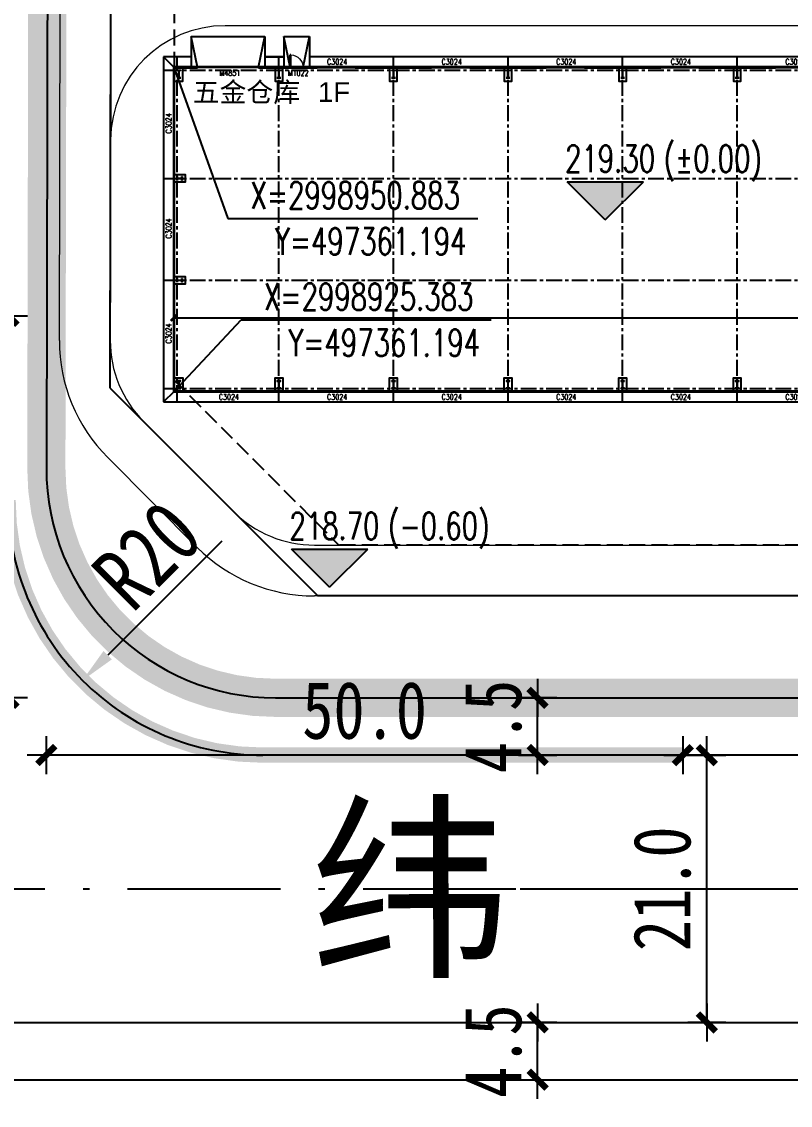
# Model space of a CAD drawing. Header units: metres. Extents: x 497148 to 498044, y 2998751 to 2999627.
# Drawn here: x 497349.2 to 497409.6, y 2998869.3 to 2998954.4 of the extents above; entities that cross this region are included whole.
import ezdxf

# ---------------------------------------------------------------- set-up
doc = ezdxf.new("R2010")
doc.units = ezdxf.units.M
for name, pattern in [('ACAD_ISO10W100', [18.5, 12, -3, 0.5, -3]), ('CENTER', [2, 1.25, -0.25, 0.25, -0.25]), ('DASH', [0.35, 0.25, -0.1]), ('DASH_6_1', [9, 6, -1, 0, -2]), ('DASHDOT', [1, 0.5, -0.25, 0, -0.25])]:
    doc.linetypes.add(name, pattern=pattern)
for name, color, linetype in [('COLUMN', 9, 'Continuous'), ('DIM_COOR', 3, 'Continuous'), ('DIM_ELEV', 3, 'Continuous'), ('DM-半径', 7, 'Continuous'), ('DM-尺寸标注', 7, 'Continuous'), ('DOTE', 1, 'CENTER'), ('GROUND', 2, 'Continuous'), ('KZ-用地边界', 40, 'DASH_6_1'), ('PUB_DIM', 3, 'Continuous'), ('PUB_TEXT', 7, 'Continuous'), ('PUB_WALL', 9, 'Continuous'), ('RD-中线', 1, 'DASHDOT'), ('RD-侧石线', 5, 'Continuous'), ('RD-红线', 7, 'Continuous'), ('STAIR', 2, 'Continuous'), ('WALL-MOVE', 6, 'Continuous'), ('WINDOW', 4, 'Continuous'), ('WINDOW_TEXT', 7, 'Continuous'), ('图例层', 7, 'Continuous'), ('建筑', 7, 'Continuous'), ('规划路名', 7, 'Continuous')]:
    doc.layers.add(name, color=color, linetype=linetype)
doc.layers.add('道路', color=4, linetype='Continuous', lineweight=15)
doc.styles.add('_TCH_DIM', font='SIMPLEX', dxfattribs={"bigfont": 'GBCBIG'})
doc.styles.add('_TCH_DIM_T3', font='SIMPLEX', dxfattribs={"width": 0.7058823529411765, "bigfont": 'GBCBIG'})
doc.styles.add('_TCH_WINDOW', font='SIMPLEX', dxfattribs={"height": 3.5, "bigfont": 'GBCBIG'})
doc.styles.add('DIMHT', font='simhei.ttf', dxfattribs={"width": 0.8})
doc.styles.add('DIMST', font='SimSun.ttf', dxfattribs={"width": 0.8})
doc.styles.get("Standard").update_dxf_attribs({"font": 'arial.ttf'})
doc.dimstyles.new('_TCH_ARCH_M_M&&1', dxfattribs={"dimtxt": 1.4875, "dimasz": 0.5, "dimexe": 1.25, "dimexo": 1.5, "dimgap": 0.6312500000000001, "dimtad": 1, "dimzin": 0, "dimdsep": 46, "dimtxsty": '_TCH_DIM_T3', "dimblk": 'ARCHTICK', "dimcen": 0.09, "dimclrt": 7, "dimazin": 2, "dimtfac": 1, "dimtix": 1, "dimtmove": 2, "dimatfit": 3, "dimfxl": 0, "dimtolj": 1, "dimtzin": 0, "dimarcsym": 0})
doc.dimstyles.new('ISO-25', dxfattribs={"dimtxt": 2.5, "dimasz": 2.5, "dimexe": 1.25, "dimexo": 0.625, "dimtad": 1, "dimtxsty": 'Standard', "dimcen": 2.5, "dimadec": 0, "dimazin": 0, "dimtfac": 1, "dimtmove": 0, "dimatfit": 3, "dimfxl": 0, "dimarcsym": 0})

# ---------------------------------------------------------------- blocks, each defined once
blk = doc.blocks.new('新块')
at = {"layer": 'RD-中线', "color": 6, "linetype": 'DASHDOT', "ltscale": 80}
blk.add_line((497308.3017978949, 2998886.332702593), (498013.1257463712, 2998886.332702593), dxfattribs=at)
blk.add_line((497308.3017978949, 2998886.332702593), (498013.1257463712, 2998886.332702593), dxfattribs=at)
at = {"layer": 'RD-中线', "color": 6, "linetype": 'ACAD_ISO10W100', "flags": 128}
blk.add_lwpolyline([(497228.0621315954, 2998886.332702593), (497955.0185143865, 2998886.332702593)], dxfattribs=at)
at = {"layer": 'RD-侧石线', "color": 5, "ltscale": 0.1}
blk.add_lwpolyline([(497228.0621315954, 2998875.832687336), (497525.3122888071, 2998875.83266474)], dxfattribs=at)
at = {"layer": 'RD-红线', "ltscale": 0.1}
blk.add_lwpolyline([(497228.0621315954, 2998871.332702593), (497493.7846594618, 2998871.332702593), (497522.3202988798, 2998871.332702593)], dxfattribs=at)
at = {"layer": '规划路名', "style": 'DIMHT'}
blk.add_text('纬', height=11.52, rotation=0.1111880066965979, dxfattribs=at).set_placement((497371.892226512, 2998880.536295994, 7.739594475363702))
blk = doc.blocks.new('zz')
at = {"layer": 'COLUMN'}
for p, q in [((16.00000000000364, 817.328302117641), (3.637978807091713e-12, 817.328302117641)), ((3.637978807091713e-12, 817.328302117641), (3.637978807091713e-12, 517.328302117641)), ((3.637978807091713e-12, 517.328302117641), (16.00000000000364, 517.328302117641)), ((16.00000000000364, 677.328302117641), (16.00000000000364, 817.328302117641)), ((21.00000000000364, 672.328302117641), (16.00000000000364, 677.328302117641)), ((16.00000000000364, 657.328302117641), (21.00000000000364, 662.328302117641)), ((16.00000000000364, 517.328302117641), (16.00000000000364, 657.328302117641)), ((579.0000000000036, 672.3283021176483), (21.00000000000364, 672.328302117641)), ((21.00000000000364, 662.328302117641), (579.0000000000036, 662.3283021176483)), ((584.0000000000036, 677.3283021176483), (579.0000000000036, 672.3283021176483)), ((579.0000000000036, 662.3283021176483), (584.0000000000036, 657.3283021176483)), ((584.0000000000036, 817.3283021176483), (584.0000000000036, 677.3283021176483)), ((600.0000000000036, 817.3283021176483), (584.0000000000036, 817.3283021176483)), ((584.0000000000036, 657.3283021176483), (584.0000000000036, 517.3283021176483)), ((584.0000000000036, 517.3283021176483), (600.0000000000036, 517.3283021176483)), ((600.0000000000036, 517.3283021176483), (600.0000000000036, 817.3283021176483))]:
    blk.add_line(p, q, dxfattribs=at)
blk = doc.blocks.new('ghnety')
at = {"layer": 'COLUMN'}
for p, q in [((216, 817.3283021176412), (200, 817.3283021176412)), ((200, 817.3283021176412), (200, 517.3283021176412)), ((200, 517.3283021176412), (216, 517.3283021176412)), ((216, 677.3283021176412), (216, 817.3283021176412)), ((221, 672.3283021176412), (216, 677.3283021176412)), ((216, 657.3283021176412), (221, 662.3283021176412)), ((216, 517.3283021176412), (216, 657.3283021176412)), ((579, 672.3283021176485), (221, 672.3283021176412)), ((221, 662.3283021176412), (579, 662.3283021176485)), ((584, 677.3283021176485), (579, 672.3283021176485)), ((579, 662.3283021176485), (584, 657.3283021176485)), ((584, 817.3283021176485), (584, 677.3283021176485)), ((600, 817.3283021176485), (584, 817.3283021176485)), ((584, 657.3283021176485), (584, 517.3283021176485)), ((584, 517.3283021176485), (600, 517.3283021176485)), ((600, 517.3283021176485), (600, 817.3283021176485))]:
    blk.add_line(p, q, dxfattribs=at)
blk = doc.blocks.new('$TCHSYS$WIN2D')
for p, q in [((-0.5, 0.5), (0.5, 0.5)), ((-0.5, 0.5), (-0.4999999999999999, -0.5)), ((0.5, 0.5), (0.4999999999999998, -0.5)), ((0.5, 0.1666666666666666), (-0.5, 0.1666666666666666)), ((0.5, -0.1666666666666667), (-0.5, -0.1666666666666667)), ((-0.4999999999999999, -0.5), (0.5, -0.5))]:
    blk.add_line(p, q)
blk = doc.blocks.new('$DorLib2D$00000001')
at = {"color": 0}
for p, q in [((0.45, 0.9750000000000001), (0.5000000000000002, 0.9750000000000001)), ((0.45, 0), (0.45, 0.9750000000000001)), ((0.5, 0), (0.5, 0.9750000000000001)), ((0.5, 0), (0.45, 0))]:
    blk.add_line(p, q, dxfattribs=at)
at = {"color": 0, "lineweight": 13}
blk.add_arc((0.475, 0), 0.975, 91.46928358135379, 180, dxfattribs=at)
blk = doc.blocks.new('$DorLib2D$00000126')
at = {"color": 0, "linetype": 'Continuous'}
for p, q in [((-0.5319999999956053, 0.5), (-0.5319999999956053, 0.900000000000091)), ((0.5320000000047003, 0.900000000000091), (0.5320000000047003, 0.5000000000002274))]:
    blk.add_line(p, q, dxfattribs=at)
at = {"color": 0, "linetype": 'DASH'}
for p, q in [((-0.5319999999956053, 0.900000000000091), (0.5320000000047003, 0.900000000000091)), ((-0.5319999999956053, 0.5), (0.5320000000047003, 0.5000000000002274))]:
    blk.add_line(p, q, dxfattribs=at)
blk = doc.blocks.new('A$C82a5b38e')
at = {"layer": 'PUB_WALL'}
for points in [[(0.7999999999883585, 26.30000232579187), (0.7999999999883585, 23.30000116303563), (0.8125, 23.31250116275623), (0.8125, 26.2875023256056)], [(0.8500000000349246, 23.30000116303563), (0.8500000000349246, 26.25000232551247), (0.8374999999650754, 26.26250232569873), (0.8374999999650754, 23.31250116275623)], [(2.649999999965075, 26.30000232579187), (2.649999999965075, 26.25000232551247), (2.637500000011642, 26.26250232569873), (2.637500000011642, 26.2875023256056)], [(7.450000000011642, 26.25000232551247), (7.450000000011642, 26.30000232579187), (7.462499999965075, 26.2875023256056), (7.462499999965075, 26.26250232569873)], [(9.950000000011642, 26.30000232579187), (9.950000000011642, 26.25000232551247), (9.9375, 26.26250232569873), (9.9375, 26.2875023256056)], [(10.95000000001164, 26.30000232579187), (12.04999999998836, 26.30000232579187), (12.03750000003492, 26.2875023256056), (10.96249999996508, 26.2875023256056)], [(10.95000000001164, 26.25000232551247), (10.95000000001164, 26.30000232579187), (10.96249999996508, 26.2875023256056), (10.96249999996508, 26.26250232569873)], [(12.04999999998836, 26.25000232551247), (10.95000000001164, 26.25000232551247), (10.96249999996508, 26.26250232569873), (12.03750000003492, 26.26250232569873)], [(12.04999999998836, 26.25000232551247), (12.04999999998836, 26.30000232579187), (12.03750000003492, 26.2875023256056), (12.03750000003492, 26.26250232569873)], [(12.04999999998836, 26.30000232579187), (12.04999999998836, 26.25000232551247), (12.03750000003492, 26.26250232569873), (12.03750000003492, 26.2875023256056)], [(21.04999999998836, 26.30000232579187), (15.04999999998836, 26.30000232579187), (15.0625, 26.2875023256056), (21.03750000003492, 26.2875023256056)], [(15.04999999998836, 26.30000232579187), (15.04999999998836, 26.25000232551247), (15.0625, 26.26250232569873), (15.0625, 26.2875023256056)], [(15.04999999998836, 26.25000232551247), (21.04999999998836, 26.25000232551247), (21.03750000003492, 26.26250232569873), (15.0625, 26.26250232569873)], [(21.04999999998836, 26.25000232551247), (21.04999999998836, 26.30000232579187), (21.03750000003492, 26.2875023256056), (21.03750000003492, 26.26250232569873)], [(30.04999999998836, 26.30000232579187), (24.04999999998836, 26.30000232579187), (24.0625, 26.2875023256056), (30.03750000003492, 26.2875023256056)], [(24.04999999998836, 26.30000232579187), (24.04999999998836, 26.25000232551247), (24.0625, 26.26250232569873), (24.0625, 26.2875023256056)], [(24.04999999998836, 26.25000232551247), (30.04999999998836, 26.25000232551247), (30.03750000003492, 26.26250232569873), (24.0625, 26.26250232569873)], [(30.04999999998836, 26.25000232551247), (30.04999999998836, 26.30000232579187), (30.03750000003492, 26.2875023256056), (30.03750000003492, 26.26250232569873)], [(39.04999999998836, 26.30000232579187), (33.04999999998836, 26.30000232579187), (33.0625, 26.2875023256056), (39.03750000003492, 26.2875023256056)], [(33.04999999998836, 26.30000232579187), (33.04999999998836, 26.25000232551247), (33.0625, 26.26250232569873), (33.0625, 26.2875023256056)], [(33.04999999998836, 26.25000232551247), (39.04999999998836, 26.25000232551247), (39.03750000003492, 26.26250232569873), (33.0625, 26.26250232569873)], [(39.04999999998836, 26.25000232551247), (39.04999999998836, 26.30000232579187), (39.03750000003492, 26.2875023256056), (39.03750000003492, 26.26250232569873)], [(48.04999999998836, 26.30000232579187), (42.04999999998836, 26.30000232579187), (42.0625, 26.2875023256056), (48.03750000003492, 26.2875023256056)], [(42.04999999998836, 26.30000232579187), (42.04999999998836, 26.25000232551247), (42.0625, 26.26250232569873), (42.0625, 26.2875023256056)], [(42.04999999998836, 26.25000232551247), (48.04999999998836, 26.25000232551247), (48.03750000003492, 26.26250232569873), (42.0625, 26.26250232569873)], [(48.04999999998836, 26.25000232551247), (48.04999999998836, 26.30000232579187), (48.03750000003492, 26.2875023256056), (48.03750000003492, 26.26250232569873)], [(0.7999999999883585, 23.30000116303563), (0.8500000000349246, 23.30000116303563), (0.8374999999650754, 23.31250116275623), (0.8125, 23.31250116275623)], [(0.7999999999883585, 20.30000116303563), (0.7999999999883585, 15.05000116303563), (0.8125, 15.06250116275623), (0.8125, 20.28750116284937)], [(0.8500000000349246, 20.30000116303563), (0.7999999999883585, 20.30000116303563), (0.8125, 20.28750116284937), (0.8374999999650754, 20.28750116284937)], [(0.8500000000349246, 15.05000116303563), (0.8500000000349246, 20.30000116303563), (0.8374999999650754, 20.28750116284937), (0.8374999999650754, 15.06250116275623)], [(0.7999999999883585, 15.05000116303563), (0.8500000000349246, 15.05000116303563), (0.8374999999650754, 15.06250116275623), (0.8125, 15.06250116275623)], [(0.7999999999883585, 12.05000116303563), (0.7999999999883585, 6.800001163035631), (0.8125, 6.812501162756234), (0.8125, 12.03750116284937)], [(0.8500000000349246, 12.05000116303563), (0.7999999999883585, 12.05000116303563), (0.8125, 12.03750116284937), (0.8374999999650754, 12.03750116284937)], [(0.8500000000349246, 6.800001163035631), (0.8500000000349246, 12.05000116303563), (0.8374999999650754, 12.03750116284937), (0.8374999999650754, 6.812501162756234)], [(0.7999999999883585, 6.800001163035631), (0.8500000000349246, 6.800001163035631), (0.8374999999650754, 6.812501162756234), (0.8125, 6.812501162756234)], [(0.8500000000349246, 3.800001163035631), (0.7999999999883585, 3.800001163035631), (0.8125, 3.787501162849367), (0.8374999999650754, 3.787501162849367)], [(0.7999999999883585, 3.800001163035631), (0.7999999999883585, 0.7999999998137355), (0.8125, 0.8125), (0.8125, 3.787501162849367)], [(0.8500000000349246, 0.8500000000931323), (0.8500000000349246, 3.800001163035631), (0.8374999999650754, 3.787501162849367), (0.8374999999650754, 0.8374999999068677)], [(3.549999999988358, 0.7999999998137355), (0.7999999999883585, 0.7999999998137355), (0.8125, 0.8125), (3.537500000034925, 0.8125)], [(0.8500000000349246, 0.8500000000931323), (3.549999999988358, 0.8500000000931323), (3.537500000034925, 0.8374999999068677), (0.8374999999650754, 0.8374999999068677)], [(12.04999999998836, 0.8500000000931323), (6.549999999988358, 0.8500000000931323), (6.5625, 0.8374999999068677), (12.03750000003492, 0.8374999999068677)], [(6.549999999988358, 0.8500000000931323), (6.549999999988358, 0.7999999998137355), (6.5625, 0.8125), (6.5625, 0.8374999999068677)], [(6.549999999988358, 0.7999999998137355), (12.04999999998836, 0.7999999998137355), (12.03750000003492, 0.8125), (6.5625, 0.8125)], [(12.04999999998836, 0.7999999998137355), (12.04999999998836, 0.8500000000931323), (12.03750000003492, 0.8374999999068677), (12.03750000003492, 0.8125)], [(21.04999999998836, 0.8500000000931323), (15.04999999998836, 0.8500000000931323), (15.0625, 0.8374999999068677), (21.03750000003492, 0.8374999999068677)], [(15.04999999998836, 0.8500000000931323), (15.04999999998836, 0.7999999998137355), (15.0625, 0.8125), (15.0625, 0.8374999999068677)], [(15.04999999998836, 0.7999999998137355), (21.04999999998836, 0.7999999998137355), (21.03750000003492, 0.8125), (15.0625, 0.8125)], [(21.04999999998836, 0.7999999998137355), (21.04999999998836, 0.8500000000931323), (21.03750000003492, 0.8374999999068677), (21.03750000003492, 0.8125)], [(30.04999999998836, 0.8500000000931323), (24.04999999998836, 0.8500000000931323), (24.0625, 0.8374999999068677), (30.03750000003492, 0.8374999999068677)], [(24.04999999998836, 0.8500000000931323), (24.04999999998836, 0.7999999998137355), (24.0625, 0.8125), (24.0625, 0.8374999999068677)], [(24.04999999998836, 0.7999999998137355), (30.04999999998836, 0.7999999998137355), (30.03750000003492, 0.8125), (24.0625, 0.8125)], [(30.04999999998836, 0.7999999998137355), (30.04999999998836, 0.8500000000931323), (30.03750000003492, 0.8374999999068677), (30.03750000003492, 0.8125)], [(39.04999999998836, 0.8500000000931323), (33.04999999998836, 0.8500000000931323), (33.0625, 0.8374999999068677), (39.03750000003492, 0.8374999999068677)], [(33.04999999998836, 0.8500000000931323), (33.04999999998836, 0.7999999998137355), (33.0625, 0.8125), (33.0625, 0.8374999999068677)], [(33.04999999998836, 0.7999999998137355), (39.04999999998836, 0.7999999998137355), (39.03750000003492, 0.8125), (33.0625, 0.8125)], [(39.04999999998836, 0.7999999998137355), (39.04999999998836, 0.8500000000931323), (39.03750000003492, 0.8374999999068677), (39.03750000003492, 0.8125)], [(48.04999999998836, 0.8500000000931323), (42.04999999998836, 0.8500000000931323), (42.0625, 0.8374999999068677), (48.03750000003492, 0.8374999999068677)], [(42.04999999998836, 0.8500000000931323), (42.04999999998836, 0.7999999998137355), (42.0625, 0.8125), (42.0625, 0.8374999999068677)], [(42.04999999998836, 0.7999999998137355), (48.04999999998836, 0.7999999998137355), (48.03750000003492, 0.8125), (42.0625, 0.8125)], [(48.04999999998836, 0.7999999998137355), (48.04999999998836, 0.8500000000931323), (48.03750000003492, 0.8374999999068677), (48.03750000003492, 0.8125)]]:
    blk.add_hatch(color=256, dxfattribs=at).paths.add_polyline_path(points)
for points in [[(1.5, 26.30000116303563), (0.7999999999883585, 26.30000116303563), (0.7999999999883585, 25.2000011629425), (1.5, 25.2000011629425)], [(9.350000000034925, 26.30000116303563), (8.75, 26.30000116303563), (8.75, 25.2000011629425), (9.350000000034925, 25.2000011629425)], [(18.35000000003492, 26.30000116303563), (17.75, 26.30000116303563), (17.75, 25.2000011629425), (18.35000000003492, 25.2000011629425)], [(27.35000000003492, 26.30000116303563), (26.75, 26.30000116303563), (26.75, 25.2000011629425), (27.35000000003492, 25.2000011629425)], [(36.35000000003492, 26.30000116303563), (35.75, 26.30000116303563), (35.75, 25.2000011629425), (36.35000000003492, 25.2000011629425)], [(45.35000000003492, 26.30000116303563), (44.75, 26.30000116303563), (44.75, 25.2000011629425), (45.35000000003492, 25.2000011629425)], [(0.7999999999883585, 17.25000116275623), (0.7999999999883585, 17.85000116284937), (1.700000000011642, 17.85000116284937), (1.700000000011642, 17.25000116275623)], [(0.7999999999883585, 9.250001162756234), (0.7999999999883585, 9.850001162849367), (1.700000000011642, 9.850001162849367), (1.700000000011642, 9.250001162756234)], [(1.5, 0.8000011630356312), (0.7999999999883585, 0.8000011630356312), (0.7999999999883585, 1.900001162663102), (1.5, 1.900001162663102)], [(9.350000000034925, 0.8000011630356312), (8.75, 0.8000011630356312), (8.75, 1.900001162663102), (9.350000000034925, 1.900001162663102)], [(18.35000000003492, 0.8000011630356312), (17.75, 0.8000011630356312), (17.75, 1.900001162663102), (18.35000000003492, 1.900001162663102)], [(27.35000000003492, 0.8000011630356312), (26.75, 0.8000011630356312), (26.75, 1.900001162663102), (27.35000000003492, 1.900001162663102)], [(36.35000000003492, 0.8000011630356312), (35.75, 0.8000011630356312), (35.75, 1.900001162663102), (36.35000000003492, 1.900001162663102)], [(45.35000000003492, 0.8000011630356312), (44.75, 0.8000011630356312), (44.75, 1.900001162663102), (45.35000000003492, 1.900001162663102)]]:
    blk.add_lwpolyline(points, close=True)
at = {"layer": 'DOTE'}
for p, q in [((1.049999999988358, 0.05000116303563118), (1.049999999988358, 27.05000116303563)), ((9.049999999988358, 0.05000116303563118), (9.049999999988358, 27.05000116303563)), ((18.04999999998836, 0.05000116303563118), (18.04999999998836, 27.05000116303563)), ((18.04999999998836, 0.05000116303563118), (18.04999999998836, 27.05000116303563)), ((27.04999999998836, 0.05000116303563118), (27.04999999998836, 27.05000116303563)), ((27.04999999998836, 0.05000116303563118), (27.04999999998836, 27.05000116303563)), ((36.04999999998836, 0.05000116303563118), (36.04999999998836, 27.05000116303563)), ((36.04999999998836, 0.05000116303563118), (36.04999999998836, 27.05000116303563)), ((45.04999999998836, 0.05000116303563118), (45.04999999998836, 27.05000116303563)), ((45.04999999998836, 0.05000116303563118), (45.04999999998836, 27.05000116303563)), ((0.04999999998835847, 26.05000116303563), (172.0499999999884, 26.05000116303563)), ((0.04999999998835847, 17.55000116303563), (172.0499999999884, 17.55000116303563)), ((0.04999999998835847, 9.550001163035631), (172.0499999999884, 9.550001163035631)), ((0.04999999998835847, 1.050001163035631), (172.0499999999884, 1.050001163035631))]:
    blk.add_line(p, q, dxfattribs=at)
at = {"layer": 'GROUND'}
for p, q in [((2.149999999965075, 27.1000023256056), (0, 27.1000023256056)), ((0, 27.1000023256056), (0, 0)), ((0.7999999999883585, 26.30000232579187), (0, 27.1000023256056)), ((9.450000000011642, 27.1000023256056), (7.950000000011642, 27.1000023256056)), ((7.950000000011642, 27.1000023256056), (9.450000000011642, 27.1000023256056)), ((82.64999999996508, 27.1000023256056), (11.45000000001164, 27.1000023256056)), ((0.7999999999883585, 26.30000232579187), (0.7999999999883585, 0.7999999998137355)), ((11.45000000001164, 26.30000232579187), (82.64999999996508, 26.30000232579187)), ((0.7999999999883585, 0.7999999998137355), (0, 0)), ((0, 0), (90.04999999998836, 0)), ((0.7999999999883585, 0.7999999998137355), (2.149999999965075, 0.7999999998137355))]:
    blk.add_line(p, q, dxfattribs=at)
at = {"layer": 'STAIR'}
for p, q in [((2.149999999965075, 28.70000232569873), (7.950000000011642, 28.70000232569873)), ((2.149999999965075, 28.70000232569873), (2.149999999965075, 26.30000232579187)), ((2.649999999965075, 26.30000232579187), (2.149999999965075, 28.70000232569873)), ((7.450000000011642, 26.30000232579187), (7.950000000011642, 28.70000232569873)), ((7.950000000011642, 28.70000232569873), (7.950000000011642, 26.30000232579187)), ((9.450000000011642, 28.70000232569873), (11.45000000001164, 28.70000232569873)), ((9.450000000011642, 28.70000232569873), (9.450000000011642, 26.30000232579187)), ((9.950000000011642, 26.30000232579187), (9.450000000011642, 28.70000232569873)), ((10.95000000001164, 26.30000232579187), (11.45000000001164, 28.70000232569873)), ((11.45000000001164, 28.70000232569873), (11.45000000001164, 26.30000232579187)), ((2.149999999965075, 26.30000232579187), (7.950000000011642, 26.30000232579187))]:
    blk.add_line(p, q, dxfattribs=at)
at = {"layer": 'WALL-MOVE'}
for p, q in [((3.549999999988358, 26.30000232579187), (0.7999999999883585, 26.30000232579187)), ((0.7999999999883585, 26.30000232579187), (0.7999999999883585, 23.30000116303563)), ((0.8500000000349246, 26.25000232551247), (2.649999999965075, 26.25000232551247)), ((0.8500000000349246, 23.30000116303563), (0.8500000000349246, 26.25000232551247)), ((2.649999999965075, 26.30000232579187), (2.649999999965075, 26.25000232551247)), ((12.04999999998836, 26.30000232579187), (6.549999999988358, 26.30000232579187)), ((7.450000000011642, 26.25000232551247), (7.450000000011642, 26.30000232579187)), ((7.450000000011642, 26.25000232551247), (12.04999999998836, 26.25000232551247)), ((9.950000000011642, 26.30000232579187), (9.950000000011642, 26.25000232551247)), ((10.95000000001164, 26.30000232579187), (12.04999999998836, 26.30000232579187)), ((10.95000000001164, 26.25000232551247), (10.95000000001164, 26.30000232579187)), ((12.04999999998836, 26.25000232551247), (10.95000000001164, 26.25000232551247)), ((12.04999999998836, 26.25000232551247), (12.04999999998836, 26.30000232579187)), ((12.04999999998836, 26.30000232579187), (12.04999999998836, 26.25000232551247)), ((21.04999999998836, 26.30000232579187), (15.04999999998836, 26.30000232579187)), ((15.04999999998836, 26.30000232579187), (15.04999999998836, 26.25000232551247)), ((15.04999999998836, 26.25000232551247), (21.04999999998836, 26.25000232551247)), ((21.04999999998836, 26.25000232551247), (21.04999999998836, 26.30000232579187)), ((30.04999999998836, 26.30000232579187), (24.04999999998836, 26.30000232579187)), ((24.04999999998836, 26.30000232579187), (24.04999999998836, 26.25000232551247)), ((24.04999999998836, 26.25000232551247), (30.04999999998836, 26.25000232551247)), ((30.04999999998836, 26.25000232551247), (30.04999999998836, 26.30000232579187)), ((39.04999999998836, 26.30000232579187), (33.04999999998836, 26.30000232579187)), ((33.04999999998836, 26.30000232579187), (33.04999999998836, 26.25000232551247)), ((33.04999999998836, 26.25000232551247), (39.04999999998836, 26.25000232551247)), ((39.04999999998836, 26.25000232551247), (39.04999999998836, 26.30000232579187)), ((48.04999999998836, 26.30000232579187), (42.04999999998836, 26.30000232579187)), ((42.04999999998836, 26.30000232579187), (42.04999999998836, 26.25000232551247)), ((42.04999999998836, 26.25000232551247), (48.04999999998836, 26.25000232551247)), ((48.04999999998836, 26.25000232551247), (48.04999999998836, 26.30000232579187)), ((0.7999999999883585, 23.30000116303563), (0.8500000000349246, 23.30000116303563)), ((0.7999999999883585, 20.30000116303563), (0.7999999999883585, 15.05000116303563)), ((0.8500000000349246, 20.30000116303563), (0.7999999999883585, 20.30000116303563)), ((0.8500000000349246, 15.05000116303563), (0.8500000000349246, 20.30000116303563)), ((0.7999999999883585, 15.05000116303563), (0.8500000000349246, 15.05000116303563)), ((0.7999999999883585, 12.05000116303563), (0.7999999999883585, 6.800001163035631)), ((0.8500000000349246, 12.05000116303563), (0.7999999999883585, 12.05000116303563)), ((0.8500000000349246, 6.800001163035631), (0.8500000000349246, 12.05000116303563)), ((0.7999999999883585, 6.800001163035631), (0.8500000000349246, 6.800001163035631)), ((0.8500000000349246, 3.800001163035631), (0.7999999999883585, 3.800001163035631)), ((0.7999999999883585, 3.800001163035631), (0.7999999999883585, 0.7999999998137355)), ((0.8500000000349246, 0.8500000000931323), (0.8500000000349246, 3.800001163035631)), ((0.7999999999883585, 0.7999999998137355), (3.549999999988358, 0.7999999998137355)), ((3.549999999988358, 0.8500000000931323), (0.8500000000349246, 0.8500000000931323)), ((12.04999999998836, 0.8500000000931323), (6.549999999988358, 0.8500000000931323)), ((6.549999999988358, 0.8500000000931323), (6.549999999988358, 0.7999999998137355)), ((6.549999999988358, 0.7999999998137355), (12.04999999998836, 0.7999999998137355)), ((12.04999999998836, 0.7999999998137355), (12.04999999998836, 0.8500000000931323)), ((21.04999999998836, 0.8500000000931323), (15.04999999998836, 0.8500000000931323)), ((15.04999999998836, 0.8500000000931323), (15.04999999998836, 0.7999999998137355)), ((15.04999999998836, 0.7999999998137355), (21.04999999998836, 0.7999999998137355)), ((21.04999999998836, 0.7999999998137355), (21.04999999998836, 0.8500000000931323)), ((30.04999999998836, 0.8500000000931323), (24.04999999998836, 0.8500000000931323)), ((24.04999999998836, 0.8500000000931323), (24.04999999998836, 0.7999999998137355)), ((24.04999999998836, 0.7999999998137355), (30.04999999998836, 0.7999999998137355)), ((30.04999999998836, 0.7999999998137355), (30.04999999998836, 0.8500000000931323)), ((39.04999999998836, 0.8500000000931323), (33.04999999998836, 0.8500000000931323)), ((33.04999999998836, 0.8500000000931323), (33.04999999998836, 0.7999999998137355)), ((33.04999999998836, 0.7999999998137355), (39.04999999998836, 0.7999999998137355)), ((39.04999999998836, 0.7999999998137355), (39.04999999998836, 0.8500000000931323)), ((48.04999999998836, 0.8500000000931323), (42.04999999998836, 0.8500000000931323)), ((42.04999999998836, 0.8500000000931323), (42.04999999998836, 0.7999999998137355)), ((42.04999999998836, 0.7999999998137355), (48.04999999998836, 0.7999999998137355)), ((48.04999999998836, 0.7999999998137355), (48.04999999998836, 0.8500000000931323))]:
    blk.add_line(p, q, dxfattribs=at)
at = {"yscale": 0.001, "zscale": 0.001, "rotation": 90}
for p, xscale in [((1.867328302119859, 26.05000116303563), -0.001), ((9.717328302154783, 26.05000116303563), -0.001), ((18.71732830215478, 26.05000116303563), -0.001), ((27.71732830215478, 26.05000116303563), -0.001), ((36.71732830215478, 26.05000116303563), -0.001), ((45.71732830215478, 26.05000116303563), -0.001), ((1.867328302119859, 1.050001163035631), 0.001), ((9.717328302154783, 1.050001163035631), 0.001), ((18.71732830215478, 1.050001163035631), 0.001), ((27.71732830215478, 1.050001163035631), 0.001), ((36.71732830215478, 1.050001163035631), 0.001), ((45.71732830215478, 1.050001163035631), 0.001)]:
    blk.add_blockref('zz', p, dxfattribs=dict(at, xscale=xscale))
at = {"xscale": -0.001, "yscale": 0.001, "zscale": 0.001}
for p in [(1.649999999965075, 16.88267286075279), (1.649999999965075, 8.882672860752791)]:
    blk.add_blockref('ghnety', p, dxfattribs=at)
at = {"layer": 'WINDOW'}
ref = blk.add_blockref('$DorLib2D$00000001', (10.45000000001164, 26.275002325885), dxfattribs=dict(at, yscale=-1, zscale=-1, rotation=180))
ref.add_attrib('A', 'M1022', (9.744999999995343, 25.61437732586637), dxfattribs={"layer": 'WINDOW_TEXT', "height": 0.44625, "style": '_TCH_WINDOW', "width": 0.7058823529411765})
ref = blk.add_blockref('$TCHSYS$WIN2D', (13.54999999998836, 26.275002325885), dxfattribs=dict(at, xscale=-3, yscale=-0.05, zscale=-3))
ref.add_attrib('A', 'C3024', (12.8300000000163, 26.48937732586637), dxfattribs={"layer": 'WINDOW_TEXT', "height": 0.44625, "style": '_TCH_WINDOW', "width": 0.7058823529411765})
ref = blk.add_blockref('$TCHSYS$WIN2D', (22.54999999998836, 26.275002325885), dxfattribs=dict(at, xscale=-3, yscale=-0.05, zscale=-3))
ref.add_attrib('A', 'C3024', (21.8300000000163, 26.48937732586637), dxfattribs={"layer": 'WINDOW_TEXT', "height": 0.44625, "style": '_TCH_WINDOW', "width": 0.7058823529411765})
ref = blk.add_blockref('$TCHSYS$WIN2D', (31.54999999998836, 26.275002325885), dxfattribs=dict(at, xscale=-3, yscale=-0.05, zscale=-3))
ref.add_attrib('A', 'C3024', (30.8300000000163, 26.48937732586637), dxfattribs={"layer": 'WINDOW_TEXT', "height": 0.44625, "style": '_TCH_WINDOW', "width": 0.7058823529411765})
ref = blk.add_blockref('$TCHSYS$WIN2D', (40.54999999998836, 26.275002325885), dxfattribs=dict(at, xscale=-3, yscale=-0.05, zscale=-3))
ref.add_attrib('A', 'C3024', (39.8300000000163, 26.48937732586637), dxfattribs={"layer": 'WINDOW_TEXT', "height": 0.44625, "style": '_TCH_WINDOW', "width": 0.7058823529411765})
ref = blk.add_blockref('$TCHSYS$WIN2D', (49.54999999998836, 26.275002325885), dxfattribs=dict(at, xscale=-3, yscale=-0.05, zscale=-3))
ref.add_attrib('A', 'C3024', (48.8300000000163, 26.48937732586637), dxfattribs={"layer": 'WINDOW_TEXT', "height": 0.44625, "style": '_TCH_WINDOW', "width": 0.7058823529411765})
ref = blk.add_blockref('$DorLib2D$00000126', (5.049999999988358, 26.275002325885), dxfattribs=dict(at, xscale=4.8, yscale=-0.05, zscale=-4.8, rotation=180))
ref.add_attrib('A', 'M4851', (4.382500000006985, 25.61437732586637), dxfattribs={"layer": 'WINDOW_TEXT', "height": 0.44625, "style": '_TCH_WINDOW', "width": 0.7058823529411765})
ref = blk.add_blockref('$TCHSYS$WIN2D', (0.8250000000116415, 21.80000116303563), dxfattribs=dict(at, xscale=-3, yscale=0.05, zscale=-3, rotation=270))
ref.add_attrib('A', 'C3024', (0.610625000030268, 21.08000116283074), dxfattribs={"layer": 'WINDOW_TEXT', "height": 0.44625, "rotation": 90, "style": '_TCH_WINDOW', "width": 0.7058823529411765})
ref = blk.add_blockref('$TCHSYS$WIN2D', (0.8250000000116415, 13.55000116303563), dxfattribs=dict(at, xscale=-3, yscale=0.05, zscale=-3, rotation=270))
ref.add_attrib('A', 'C3024', (0.610625000030268, 12.83000116283074), dxfattribs={"layer": 'WINDOW_TEXT', "height": 0.44625, "rotation": 90, "style": '_TCH_WINDOW', "width": 0.7058823529411765})
ref = blk.add_blockref('$TCHSYS$WIN2D', (0.8250000000116415, 5.300001163035631), dxfattribs=dict(at, xscale=-3, yscale=0.05, zscale=-3, rotation=270))
ref.add_attrib('A', 'C3024', (0.610625000030268, 4.58000116283074), dxfattribs={"layer": 'WINDOW_TEXT', "height": 0.44625, "rotation": 90, "style": '_TCH_WINDOW', "width": 0.7058823529411765})
ref = blk.add_blockref('$TCHSYS$WIN2D', (5.049999999988358, 0.8250000001862645), dxfattribs=dict(at, xscale=3, yscale=-0.05, zscale=-3, rotation=180))
ref.add_attrib('A', 'C3024', (4.330000000016298, 0.1643750001676381), dxfattribs={"layer": 'WINDOW_TEXT', "height": 0.44625, "style": '_TCH_WINDOW', "width": 0.7058823529411765})
ref = blk.add_blockref('$TCHSYS$WIN2D', (13.54999999998836, 0.8250000001862645), dxfattribs=dict(at, xscale=-3, yscale=0.05, zscale=-3))
ref.add_attrib('A', 'C3024', (12.8300000000163, 0.1643750001676381), dxfattribs={"layer": 'WINDOW_TEXT', "height": 0.44625, "style": '_TCH_WINDOW', "width": 0.7058823529411765})
ref = blk.add_blockref('$TCHSYS$WIN2D', (22.54999999998836, 0.8250000001862645), dxfattribs=dict(at, xscale=-3, yscale=0.05, zscale=-3))
ref.add_attrib('A', 'C3024', (21.8300000000163, 0.1643750001676381), dxfattribs={"layer": 'WINDOW_TEXT', "height": 0.44625, "style": '_TCH_WINDOW', "width": 0.7058823529411765})
ref = blk.add_blockref('$TCHSYS$WIN2D', (31.54999999998836, 0.8250000001862645), dxfattribs=dict(at, xscale=-3, yscale=0.05, zscale=-3))
ref.add_attrib('A', 'C3024', (30.8300000000163, 0.1643750001676381), dxfattribs={"layer": 'WINDOW_TEXT', "height": 0.44625, "style": '_TCH_WINDOW', "width": 0.7058823529411765})
ref = blk.add_blockref('$TCHSYS$WIN2D', (40.54999999998836, 0.8250000001862645), dxfattribs=dict(at, xscale=-3, yscale=0.05, zscale=-3))
ref.add_attrib('A', 'C3024', (39.8300000000163, 0.1643750001676381), dxfattribs={"layer": 'WINDOW_TEXT', "height": 0.44625, "style": '_TCH_WINDOW', "width": 0.7058823529411765})
ref = blk.add_blockref('$TCHSYS$WIN2D', (49.54999999998836, 0.8250000001862645), dxfattribs=dict(at, xscale=-3, yscale=0.05, zscale=-3))
ref.add_attrib('A', 'C3024', (48.8300000000163, 0.1643750001676381), dxfattribs={"layer": 'WINDOW_TEXT', "height": 0.44625, "style": '_TCH_WINDOW', "width": 0.7058823529411765})
blk = doc.blocks.new('尺寸线')
at = {"color": 0, "linetype": 'Continuous'}
for p, q in [((0, 60), (0, -59.99999999999999)), ((-59.99999999999091, 0), (59.99999999999091, 0))]:
    blk.add_line(p, q, dxfattribs=at)
at = {"color": 0, "linetype": 'Continuous', "const_width": 20}
blk.add_lwpolyline([(-27.99999999999727, -27.99999999999727), (27.99999999999727, 27.99999999999727)], dxfattribs=at)
blk = doc.blocks.new('*D1200')
at = {"layer": 'Defpoints', "color": 0, "linetype": 'Continuous', "transparency": 16777216}
for p in [(497389.7720615432, 2998875.832675044), (497389.7720618683, 2998875.832675044), (497389.7720615263, 2998871.332702594)]:
    blk.add_point(p, dxfattribs=at)
at = {"layer": 'DM-尺寸标注', "color": 0, "linetype": 'Continuous', "lineweight": -2, "transparency": 16777216}
for p, q in [((497389.7720615432, 2998875.857675044), (497389.7720615432, 2998875.882675044)), ((497389.7720618683, 2998875.832675044), (497389.7720615432, 2998875.832675044)), ((497389.7720615432, 2998871.332702594), (497389.7720615432, 2998875.832675044)), ((497389.7720615263, 2998871.332702594), (497389.7720615432, 2998871.332702594)), ((497389.7720615432, 2998871.307702594), (497389.7720615432, 2998871.282702594))]:
    blk.add_line(p, q, dxfattribs=at)
at = {"layer": 'DM-尺寸标注', "color": 0, "linetype": 'Continuous', "lineweight": -2, "transparency": 16777216, "xscale": 0.025, "yscale": 0.025, "zscale": 0.025}
for p, rotation in [((497389.7720615432, 2998875.832675044), 270), ((497389.7720615432, 2998871.332702594), 90)]:
    blk.add_blockref('尺寸线', p, dxfattribs=dict(at, rotation=rotation))
at = {"layer": 'DM-尺寸标注', "color": 0, "linetype": 'Continuous', "transparency": 16777216, "insert": (497386.2720615439, 2998873.582688819), "char_height": 4.5, "attachment_point": 5, "rotation": 90, "style": 'DIMST'}
blk.add_mtext('4.5', dxfattribs=at)
blk = doc.blocks.new('*D1201')
at = {"layer": 'Defpoints', "color": 0, "linetype": 'Continuous', "transparency": 16777216}
for p in [(497389.7720615468, 2998901.332702594), (497389.7720615638, 2998901.332702594), (497389.7720615468, 2998896.832674841)]:
    blk.add_point(p, dxfattribs=at)
at = {"layer": 'DM-尺寸标注', "color": 0, "linetype": 'Continuous', "lineweight": -2, "transparency": 16777216}
for p, q in [((497389.7720615638, 2998901.357702594), (497389.7720615638, 2998901.382702594)), ((497389.7720615468, 2998901.332702594), (497389.7720615638, 2998901.332702594)), ((497389.7720615638, 2998896.832674841), (497389.7720615638, 2998901.332702594)), ((497389.7720615468, 2998896.832674841), (497389.7720615638, 2998896.832674841)), ((497389.7720615638, 2998896.807674841), (497389.7720615638, 2998896.782674841))]:
    blk.add_line(p, q, dxfattribs=at)
at = {"layer": 'DM-尺寸标注', "color": 0, "linetype": 'Continuous', "lineweight": -2, "transparency": 16777216, "xscale": 0.025, "yscale": 0.025, "zscale": 0.025}
for p, rotation in [((497389.7720615638, 2998901.332702594), 270), ((497389.7720615638, 2998896.832674841), 90)]:
    blk.add_blockref('尺寸线', p, dxfattribs=dict(at, rotation=rotation))
at = {"layer": 'DM-尺寸标注', "color": 0, "linetype": 'Continuous', "transparency": 16777216, "insert": (497386.2720615645, 2998899.082688717), "char_height": 4.5, "attachment_point": 5, "rotation": 90, "style": 'DIMST'}
blk.add_mtext('4.5', dxfattribs=at)
blk = doc.blocks.new('*D1202')
at = {"layer": 'Defpoints', "color": 0, "linetype": 'Continuous', "transparency": 16777216}
for p in [(497403.0605866695, 2998896.832673903), (497403.0605881341, 2998896.832673903), (497403.0605866525, 2998875.832674034)]:
    blk.add_point(p, dxfattribs=at)
at = {"layer": 'DM-尺寸标注', "color": 0, "linetype": 'Continuous', "lineweight": -2, "transparency": 16777216}
for p, q in [((497403.0605881341, 2998896.832673903), (497403.0605866695, 2998896.832673903)), ((497403.0605866695, 2998875.857674034), (497403.0605866695, 2998896.807673903)), ((497403.0605866525, 2998875.832674034), (497403.0605866695, 2998875.832674034))]:
    blk.add_line(p, q, dxfattribs=at)
at = {"layer": 'DM-尺寸标注', "color": 0, "linetype": 'Continuous', "lineweight": -2, "transparency": 16777216, "xscale": 0.025, "yscale": 0.025, "zscale": 0.025}
for p, rotation in [((497403.0605866695, 2998896.832673903), 90), ((497403.0605866695, 2998875.832674034), 270)]:
    blk.add_blockref('尺寸线', p, dxfattribs=dict(at, rotation=rotation))
at = {"layer": 'DM-尺寸标注', "color": 0, "linetype": 'Continuous', "transparency": 16777216, "insert": (497399.5605866702, 2998886.332673968), "char_height": 4.5, "attachment_point": 5, "rotation": 90, "style": 'DIMST'}
blk.add_mtext('21.0', dxfattribs=at)
blk = doc.blocks.new('*D1204')
at = {"layer": 'Defpoints', "color": 0, "linetype": 'Continuous', "transparency": 16777216}
for p in [(497351.180312766, 2998896.832673902), (497351.180312766, 2998896.832673902), (497401.180312766, 2998896.832673902)]:
    blk.add_point(p, dxfattribs=at)
at = {"layer": 'DM-尺寸标注', "color": 0, "linetype": 'Continuous', "lineweight": -2, "transparency": 16777216}
blk.add_line((497401.155312766, 2998896.832673902), (497351.205312766, 2998896.832673902), dxfattribs=at)
at = {"layer": 'DM-尺寸标注', "color": 0, "linetype": 'Continuous', "lineweight": -2, "transparency": 16777216, "xscale": 0.025, "yscale": 0.025, "zscale": 0.025, "rotation": 180}
blk.add_blockref('尺寸线', (497351.180312766, 2998896.832673902), dxfattribs=at)
at = {"layer": 'DM-尺寸标注', "color": 0, "linetype": 'Continuous', "lineweight": -2, "transparency": 16777216, "xscale": 0.025, "yscale": 0.025, "zscale": 0.025}
blk.add_blockref('尺寸线', (497401.180312766, 2998896.832673902), dxfattribs=at)
at = {"layer": 'DM-尺寸标注', "color": 0, "linetype": 'Continuous', "transparency": 16777216, "insert": (497376.180312766, 2998900.332673902), "char_height": 4.5, "attachment_point": 5, "style": 'DIMST'}
blk.add_mtext('50.0', dxfattribs=at)
blk = doc.blocks.new('*D1205')
at = {"layer": 'Defpoints', "color": 0, "linetype": 'Continuous', "transparency": 16777216}
for p in [(497348.2043178279, 2998931.338663325), (497348.2043178279, 2998901.332702594), (497348.2043178449, 2998901.332702594)]:
    blk.add_point(p, dxfattribs=at)
at = {"layer": 'DM-尺寸标注', "color": 0, "linetype": 'Continuous', "lineweight": -2, "transparency": 16777216}
for p, q in [((497348.2043178279, 2998931.338663325), (497348.2043178449, 2998931.338663325)), ((497348.2043178449, 2998931.313663325), (497348.2043178449, 2998901.357702594)), ((497348.2043178279, 2998901.332702594), (497348.2043178449, 2998901.332702594))]:
    blk.add_line(p, q, dxfattribs=at)
at = {"layer": 'DM-尺寸标注', "color": 0, "linetype": 'Continuous', "lineweight": -2, "transparency": 16777216, "xscale": 0.025, "yscale": 0.025, "zscale": 0.025}
for p, rotation in [((497348.2043178449, 2998931.338663325), 90), ((497348.2043178449, 2998901.332702594), 270)]:
    blk.add_blockref('尺寸线', p, dxfattribs=dict(at, rotation=rotation))
at = {"layer": 'DM-尺寸标注', "color": 0, "linetype": 'Continuous', "transparency": 16777216, "insert": (497344.7043178456, 2998916.335682959), "char_height": 4.5, "attachment_point": 5, "rotation": 90, "style": 'DIMST'}
blk.add_mtext('30.0', dxfattribs=at)
blk = doc.blocks.new('*D1206')
at = {"layer": 'Defpoints', "color": 0, "transparency": 16777216}
for p in [(497368.1753033646, 2998916.832676363), (497354.0190114509, 2998902.704711215)]:
    blk.add_point(p, dxfattribs=at)
at = {"layer": 'DM-半径', "color": 0, "lineweight": -2, "transparency": 16777216}
blk.add_line((497364.9630509247, 2998913.626851646), (497356.0008923188, 2998904.682626335), dxfattribs=at)
at = {"layer": 'DM-半径', "color": 0, "transparency": 16777216}
blk.add_solid([(497355.6712397989, 2998905.012939813), (497356.3305448389, 2998904.352312857), (497354.0190114509, 2998902.704711215)], dxfattribs=at)
at = {"layer": 'DM-半径', "color": 0, "transparency": 16777216, "insert": (497359.0888179373, 2998912.532570811), "char_height": 5, "attachment_point": 5, "rotation": 44.94261813045996, "style": 'DIMST'}
blk.add_mtext('R20', dxfattribs=at)
blk = doc.blocks.new('_ArchTick')
at = {"color": 0, "linetype": 'ByBlock', "const_width": 0.4}
blk.add_lwpolyline([(-0.5, -0.5), (0.5, 0.5)], dxfattribs=at)
blk = doc.blocks.new('*D1135')
at = {"layer": 'Defpoints', "color": 0, "transparency": 16777216}
for p in [(497361.1942964718, 2998937.882702593), (497531.6942953089, 2998937.882702593), (497531.6942953089, 2998931.191169304)]:
    blk.add_point(p, dxfattribs=at)
at = {"layer": 'PUB_DIM', "color": 0, "lineweight": -2, "transparency": 16777216}
for p, q in [((497361.1942964718, 2998936.382702593), (497361.1942964718, 2998929.941169304)), ((497531.6942953089, 2998936.382702593), (497531.6942953089, 2998929.941169304)), ((497361.1942964718, 2998931.191169304), (497531.6942953089, 2998931.191169304))]:
    blk.add_line(p, q, dxfattribs=at)
at = {"layer": 'PUB_DIM', "color": 0, "lineweight": -2, "transparency": 16777216, "xscale": 0.5, "yscale": 0.5, "zscale": 0.5, "rotation": 180}
blk.add_blockref('_ArchTick', (497361.1942964718, 2998931.191169304), dxfattribs=at)
at = {"layer": 'PUB_DIM', "color": 0, "lineweight": -2, "transparency": 16777216, "xscale": 0.5, "yscale": 0.5, "zscale": 0.5}
blk.add_blockref('_ArchTick', (497531.6942953089, 2998931.191169304), dxfattribs=at)
at = {"layer": 'PUB_DIM', "color": 7, "transparency": 16777216, "insert": (497446.4442958903, 2998932.566169304), "char_height": 1.4875, "attachment_point": 5, "style": '_TCH_DIM_T3'}
blk.add_mtext('\\A1;170.50m', dxfattribs=at)

msp = doc.modelspace()

# ---------------------------------------------------------------- hatches: boundary and pattern name
at = {"layer": 'DIM_ELEV'}
for points in [[(497395.0880654115, 2998938.873676124), (497392.0880654115, 2998941.873676124), (497398.0880654115, 2998941.873676124)], [(497373.4300348534, 2998910.017824032), (497370.4300348534, 2998913.017824032), (497376.4300348534, 2998913.017824032)]]:
    msp.add_hatch(color=256, dxfattribs=at).paths.add_polyline_path(points)

# ---------------------------------------------------------------- linework, layer by layer
at = {"layer": 'DIM_COOR', "color": 3}
for p, q in [((497361.1942964718, 2998950.882702593), (497365.4275980759, 2998938.998313003)), ((497365.4275980759, 2998938.998313003), (497385.0704552187, 2998938.998313003)), ((497361.1942964718, 2998925.382702593), (497366.4865979793, 2998931.034469764)), ((497366.4865979793, 2998931.034469764), (497386.1294551221, 2998931.034469764))]:
    msp.add_line(p, q, dxfattribs=at)
at = {"layer": 'DIM_ELEV'}
for p, q in [((497395.0880654115, 2998938.873676124), (497392.0880654115, 2998941.873676124)), ((497392.0880654115, 2998941.873676124), (497398.0880654115, 2998941.873676124)), ((497395.0880654115, 2998938.873676124), (497398.0880654115, 2998941.873676124)), ((497373.4300348534, 2998910.017824032), (497370.4300348534, 2998913.017824032)), ((497370.4300348534, 2998913.017824032), (497376.4300348534, 2998913.017824032)), ((497373.4300348534, 2998910.017824032), (497376.4300348534, 2998913.017824032))]:
    msp.add_line(p, q, dxfattribs=at)
at = {"layer": 'KZ-用地边界', "ltscale": 2.5, "const_width": 3}
msp.add_lwpolyline([(497538.9519270906, 2999235.832344499, 0.3923981714457637), (497519.0082294858, 2999254.332702593), (497364.3584863377, 2999254.332702593, 0.4143813145181143), (497351.3584884697, 2999241.325257394), (497351.4065818714, 2999157.349785642), (497351.4622658209, 2999060.12052407), (497351.1803488717, 2998919.36875539, 0.4148003300504566), (497369.180312766, 2998901.332702593), (497493.7846594622, 2998901.332702593), (497522.1955406633, 2998901.332702593, 0.4147357366477357), (497542.1955088907, 2998921.36835228), (497541.7654582231, 2999162.632733535, 0.01831956160523789), (497538.9519270906, 2999235.832344499)], format="xyb", dxfattribs=at)
at = {"layer": 'RD-侧石线'}
msp.add_lwpolyline([(497348.1753434822, 2998916.872735027, 0.414800309381232), (497368.1753019536, 2998896.832676364, 0.414800309381232)], format="xyb", dxfattribs=at)
at = {"layer": 'RD-侧石线', "color": 5, "ltscale": 0.1}
msp.add_lwpolyline([(497525.2035652769, 2998896.832665285), (497368.1753019536, 2998896.832676364)], dxfattribs=at)
at = {"layer": 'RD-红线'}
msp.add_lwpolyline([(497538.9519270906, 2999235.832344499, 0.3923981714449873), (497519.0082294858, 2999254.332702593), (497364.3584863377, 2999254.332702593, 0.4143813145183511), (497351.3584884697, 2999241.325257394), (497351.4065818714, 2999157.349785642), (497351.4622658209, 2999060.12052407), (497351.1803488717, 2998919.36875539, 0.4148003300507583), (497369.180312766, 2998901.332702593), (497493.7846594622, 2998901.332702593), (497522.1955406633, 2998901.332702593, 0.4147357366478148), (497542.1955088907, 2998921.36835228), (497541.7654582231, 2999162.632733535, 0.01831957474836434), (497538.9519231499, 2999235.832396906)], format="xyb", dxfattribs=at)
at = {"layer": '图例层', "color": 1}
msp.add_line((497356.1929821572, 2998925.671127909), (497356.4622686887, 2999060.1169485), dxfattribs=at)
at = {"layer": '图例层', "color": 1, "flags": 128}
for points in [[(497356.1929821572, 2998925.671127909), (497356.4622686887, 2999060.1169485), (497356.4065810514, 2999157.35264918), (497356.3596742464, 2999239.256214699)], [(497356.1929821572, 2998925.671127909), (497372.4987154064, 2998909.332702593)], [(497518.8776547702, 2998909.332702593), (497493.7846594622, 2998909.332702593), (497372.4987154064, 2998909.332702593)]]:
    msp.add_lwpolyline(points, dxfattribs=at)
at = {"layer": '图例层', "color": 11, "linetype": 'DASH', "ltscale": 5, "flags": 128}
for points in [[(497361.1942964718, 2998926.322314168), (497361.4622715564, 2999060.11337293), (497361.4065802314, 2999157.355512718), (497361.3608600231, 2999237.187172004)], [(497361.1942964717, 2998926.322314168), (497374.1579167265, 2998913.332702593)], [(497517.2187118235, 2998913.332702593), (497493.7846594622, 2998913.332702593), (497374.1579167265, 2998913.332702593)]]:
    msp.add_lwpolyline(points, dxfattribs=at)
at = {"layer": '图例层', "color": 253, "const_width": 1.2}
msp.add_lwpolyline([(497348.1753434822, 2998916.872735027, 0.414800309381232), (497368.1753019536, 2998896.832676364, 0.414800309381232)], format="xyb", dxfattribs=at)
msp.add_lwpolyline([(497401.180312766, 2998896.832674035), (497368.1753019536, 2998896.832676364)], dxfattribs=at)
at = {"layer": '建筑', "linetype": 'Continuous', "const_width": 0.2}
msp.add_lwpolyline([(497361.1942964718, 2998950.882702593), (497531.6942953089, 2998950.882702593), (497531.6942953089, 2998925.382702593), (497361.1942964718, 2998925.382702593)], close=True, dxfattribs=at)
at = {"layer": '道路', "ltscale": 20}
for p, q in [((497352.2004675367, 2998929.412335123), (497352.4622663945, 2999060.119808956)), ((497528.1531270002, 2998954.132702593), (497365.2319805209, 2998954.132702593)), ((497356.2004595132, 2998929.40432339), (497356.2319985743, 2998945.150728991)), ((497358.8301103225, 2998923.028712451), (497365.8695909623, 2998915.975118051)), ((497355.9988520389, 2998920.203119322), (497363.0383326774, 2998913.149524923)), ((497372.239922099, 2998913.332702593), (497493.7846594618, 2998913.332702593)), ((497493.7846594618, 2998909.332702593), (497372.2399220988, 2998909.332702593))]:
    msp.add_line(p, q, dxfattribs=at)
for centre, radius, start, end in [((497365.231980521, 2998945.132702593), 9, 90, 179.8852403121315), ((497365.2004414604, 2998929.386296992), 13, 179.8852403121315, 224.9426201373206), ((497365.2004414619, 2998929.386296993), 9, 179.8852403121315, 224.9426201349648), ((497372.2399220989, 2998922.332702593), 9.000000000320473, 224.9426201679848, 270), ((497372.2399220988, 2998922.332702593), 13, 224.9426201373206, 270)]:
    msp.add_arc(centre, radius, start, end, dxfattribs=at)

# ---------------------------------------------------------------- block references
for name, p in [('新块', (0, 0)), ('A$C82a5b38e', (497360.3942953089, 2998924.582700267))]:
    msp.add_blockref(name, p)

# ---------------------------------------------------------------- texts
at = {"layer": 'DIM_COOR', "color": 7, "style": '_TCH_DIM', "width": 0.7058823529411765}
for s, p in [('X=2998950.883', (497367.2133123616, 2998939.748313003)), ('Y=497361.194', (497369.1418837901, 2998936.123313003)), ('X=2998925.383', (497368.2723122649, 2998931.784469764)), ('Y=497361.194', (497370.2008836935, 2998928.159469764))]:
    msp.add_text(s, height=2.125, dxfattribs=at).set_placement(p)
at = {"layer": 'DIM_ELEV', "color": 7, "style": '_TCH_DIM', "width": 0.7058823529411765}
for s, p in [('(%%P0.00)', (497399.6737796972, 2998942.623676124)), ('219.30', (497391.9309225543, 2998942.623676124)), ('218.70', (497370.2728919963, 2998913.767824032)), ('(-0.60)', (497378.0157491391, 2998913.767824032))]:
    msp.add_text(s, height=2.125, dxfattribs=at).set_placement(p)
at = {"layer": 'PUB_TEXT'}
for s, p in [('五金仓库', (497362.6775016177, 2998948.142873794)), ('1F', (497372.5192737696, 2998948.142873794))]:
    msp.add_text(s, height=1.546413502109705, dxfattribs=at).set_placement(p)
at = {"layer": '规划路名', "style": 'DIMHT'}
msp.add_text('纬', height=11.52, rotation=0.1111880066965979, dxfattribs=at).set_placement((497371.892226512, 2998880.536295994, 7.739594475363702))

# ---------------------------------------------------------------- dimensions: what is measured, and where the dimension line sits
at = {"layer": 'DM-半径'}
dim = msp.add_radius_dim(center=(497368.1753033646, 2998916.832676363), mpoint=(497354.0190114509, 2998902.704711215), dimstyle='ISO-25', override={"dimscale": 1, "dimtxt": 5, "dimasz": 2.8, "dimexe": 0, "dimexo": 0, "dimgap": 0.875, "dimtad": 1, "dimtih": 0, "dimtoh": 0, "dimdec": 2, "dimlfac": 1, "dimzin": 8, "dimdsep": 46, "dimlunit": 2, "dimpost": '', "dimtxsty": 'DIMST', "dimsah": 0, "dimcen": 0, "dimdle": 0.035, "dimsd1": 0, "dimsd2": 0, "dimtix": 1, "dimtmove": 1}, dxfattribs=at)
dim.commit()
dim.dimension.update_dxf_attribs({"geometry": '*D1206', "text_midpoint": (497361.4729120561, 2998910.143696551), "dimtype": 164})
at = {"layer": 'DM-尺寸标注', "color": 7, "linetype": 'Continuous'}
for base, p1, p2, angle, text, picture, middle in [((497348.2043178449, 2998901.332702594), (497348.2043178277, 2998931.338663324), (497348.2043178277, 2998901.332702593), 270, '30.0', '*D1205', (497344.7043178456, 2998916.335682959)), ((497351.180312766, 2998896.832673902), (497401.180312766, 2998896.832673902), (497351.180312766, 2998896.832673902), 180, '50.0', '*D1204', (497376.180312766, 2998900.332673902)), ((497389.7720615638, 2998901.332702594), (497389.7720615466, 2998896.83267484), (497389.7720615466, 2998901.332702593), 90, '4.5', '*D1201', (497386.2720615645, 2998899.082688717)), ((497403.0605866695, 2998896.832673903), (497403.0605866523, 2998875.832674033), (497403.0605881339, 2998896.832673902), 89.9999959579154, '21.0', '*D1202', (497399.5605866702, 2998886.332673968)), ((497389.7720615432, 2998875.832675044), (497389.772061526, 2998871.332702593), (497389.7720618681, 2998875.832675043), 89.99999564442038, '4.5', '*D1200', (497386.2720615439, 2998873.582688819))]:
    dim = msp.add_linear_dim(base=base, p1=p1, p2=p2, angle=angle, text=text, dimstyle='ISO-25', override={"dimtxt": 4.5, "dimasz": 0.025, "dimexe": 0, "dimexo": 0, "dimgap": 1.25, "dimdec": 1, "dimdsep": 46, "dimtxsty": 'DIMST', "dimblk": '尺寸线', "dimblk1": '尺寸线', "dimblk2": '尺寸线', "dimcen": 0, "dimdle": 0.625, "dimtix": 1, "dimtmove": 2}, dxfattribs=at)
    dim.commit()
    dim.dimension.update_dxf_attribs({"geometry": picture, "text_midpoint": middle})
at = {"layer": 'PUB_DIM'}
dim = msp.add_aligned_dim(p1=(497361.1942964718, 2998937.882702593), p2=(497531.6942953089, 2998937.882702593), distance=-6.691533289384097, dimstyle='_TCH_ARCH_M_M&&1', override={"dimpost": 'm'}, dxfattribs=at)
dim.commit()
dim.dimension.update_dxf_attribs({"geometry": '*D1135', "text_midpoint": (497446.4442958903, 2998932.566169304)})

doc.saveas('drawing.dxf')
